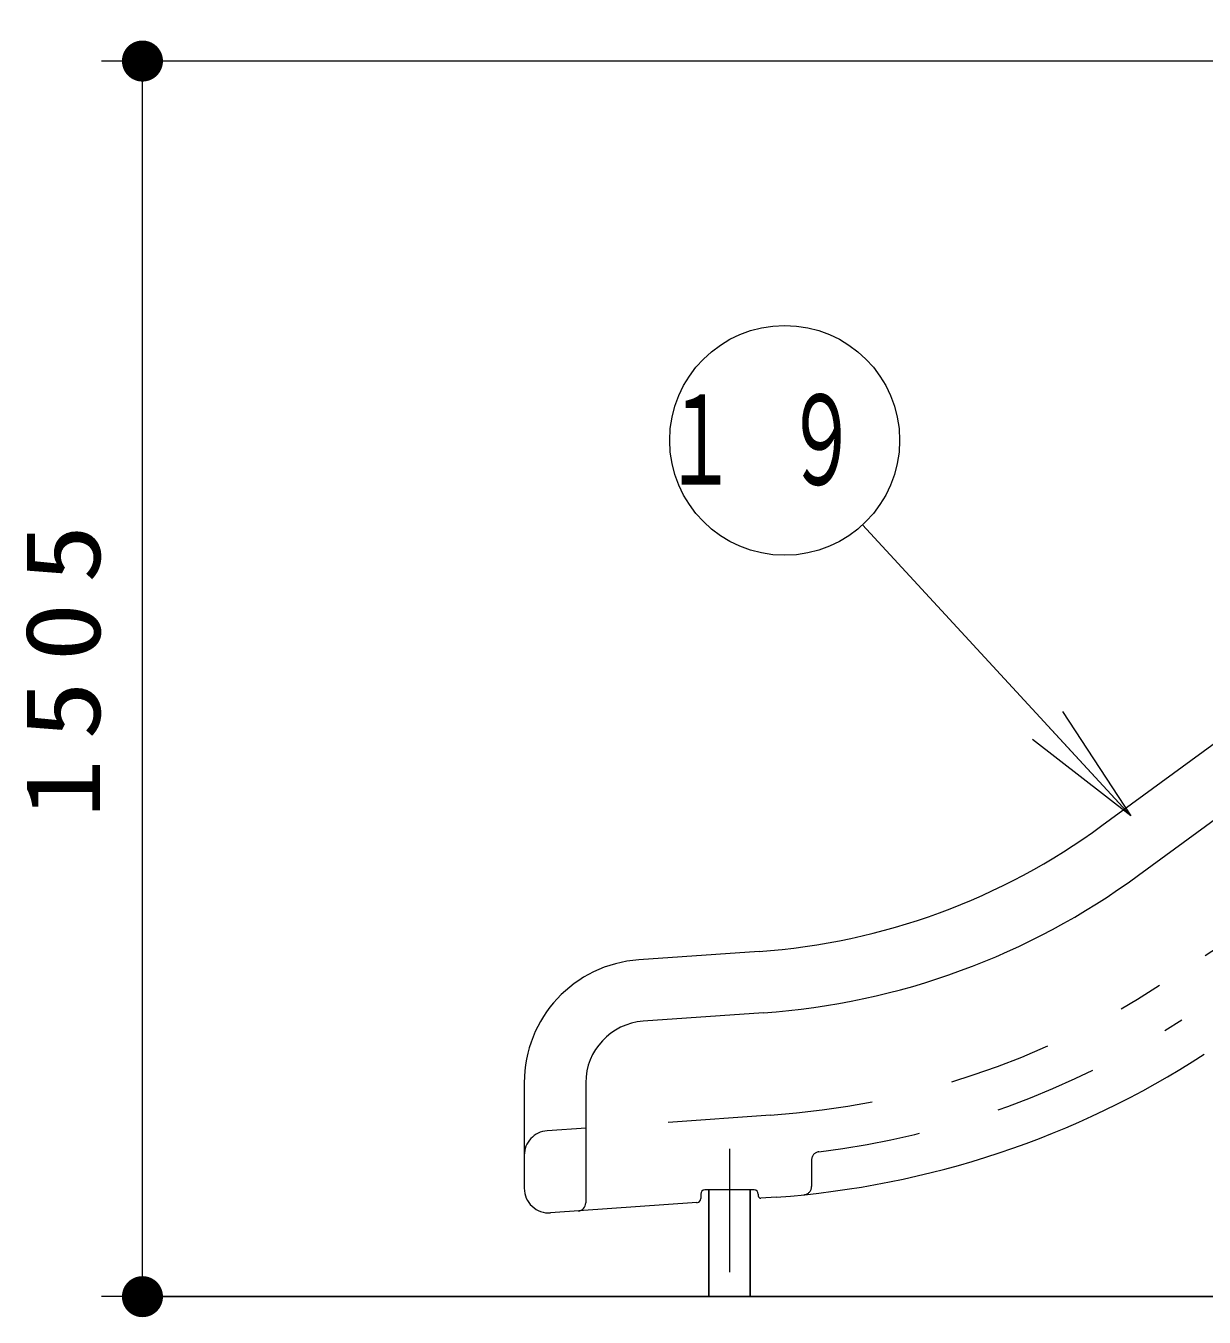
# Model space of a CAD drawing. Units: millimetres on the paper, scale 1:50. Extents: x -385 to 840, y 0 to 267.
# Drawn here: x 277.68 to 306.38, y 166.6 to 198.06 of the extents above; entities that cross this region are included whole.
import ezdxf

# ---------------------------------------------------------------- set-up
doc = ezdxf.new("R2010")
doc.units = ezdxf.units.MM
doc.linetypes.add('USER1', pattern=[4.5, 2.5, -2])
doc.linetypes.add('USER2', pattern=[6, 3, -1, 1, -1])
doc.layers.add('1_50', color=7, linetype='Continuous', lineweight=25)
doc.styles.add('ＭＳ ゴシック', font='')
doc.styles.get('ＭＳ ゴシック').set_extended_font_data('MS Gothic')

# ---------------------------------------------------------------- blocks, each defined once
blk = doc.blocks.new('filled_dot')
at = {"color": 0, "linetype": 'Continuous', "lineweight": -2, "const_width": 1.25}
blk.add_lwpolyline([(-0.625, 0, 1), (0.625, 0, 1)], format="xyb", close=True, dxfattribs=at)

msp = doc.modelspace()

# ---------------------------------------------------------------- linework, layer by layer
at = {"layer": '1_50', "lineweight": 13}
for p, q in [((303.894, 178.578), (330.434, 198.062)), ((347.341, 197.204), (279.521, 197.204)), ((280.521, 167.104), (280.521, 197.204)), ((304.782, 177.369), (331.321, 196.853)), ((304.6, 178.813), (298.063, 185.904)), ((302.934, 181.358), (304.6, 178.813)), ((304.6, 178.813), (302.567, 181.019)), ((304.6, 178.813), (302.199, 180.68)), ((295.541, 175.514), (292.611, 175.309)), ((295.646, 174.018), (292.716, 173.813)), ((289.821, 172.316), (289.821, 169.743)), ((291.321, 172.316), (291.321, 169.391)), ((294.121, 169.604), (294.121, 169.493)), ((295.421, 169.704), (294.221, 169.704)), ((295.521, 169.604), (295.521, 169.562)), ((294.027, 169.394), (290.462, 169.144)), ((295.96, 169.529), (295.585, 169.502)), ((280.773, 167.104), (279.521, 167.104))]:
    msp.add_line(p, q, dxfattribs=at)
at = {"layer": '1_50', "linetype": 'USER1', "lineweight": 13}
for p, q in [((334.949, 193.891), (305.297, 174.688)), ((335.492, 193.052), (305.841, 173.849)), ((295.821, 171.524), (290.379, 171.143)), ((296.821, 170.434), (296.821, 169.786))]:
    msp.add_line(p, q, dxfattribs=at)
at = {"layer": '1_50', "linetype": 'USER2', "lineweight": 13}
msp.add_line((294.821, 170.704), (294.821, 167.104), dxfattribs=at)
at = {"layer": '1_50', "color": 131}
for p, q in [((294.321, 169.704), (294.321, 167.104)), ((295.321, 169.704), (295.321, 167.104))]:
    msp.add_line(p, q, dxfattribs=at)
at = {"layer": '1_50'}
msp.add_line((280.521, 167.104), (403.608, 167.104), dxfattribs=at)
at = {"layer": '1_50', "lineweight": 13}
msp.add_circle((296.165, 187.963), 2.8, dxfattribs=at)
for centre, radius, start, end in [((294.425, 191.475), 16, 274, 306.2853), ((294.425, 191.475), 17.5, 274, 306.2853), ((292.821, 172.316), 3, 94, 180), ((292.821, 172.316), 1.5, 94, 180), ((294.425, 191.475), 22, 274, 302.9283), ((290.421, 169.743), 0.6, 180, 274), ((294.221, 169.604), 0.1, 90, 180), ((295.421, 169.604), 0.1, 0, 90), ((295.581, 169.562), 0.06, 180, 274), ((291.121, 169.391), 0.2, 274, 0), ((294.021, 169.493), 0.1, 274, 0)]:
    msp.add_arc(centre, radius, start, end, dxfattribs=at)
at = {"layer": '1_50', "linetype": 'USER1', "lineweight": 13}
for centre, radius, start, end in [((294.425, 191.475), 20, 274, 302.9283), ((294.425, 191.475), 21, 277.0313, 302.9283), ((290.421, 170.545), 0.6, 94, 180), ((297.021, 170.434), 0.2, 97.0313, 180), ((296.621, 169.786), 0.2, 275.7791, 0)]:
    msp.add_arc(centre, radius, start, end, dxfattribs=at)

# ---------------------------------------------------------------- block references
at = {"layer": '1_50', "lineweight": 13, "xscale": 0.4, "yscale": 0.4}
for p, rotation in [((280.521, 197.204), 270), ((280.521, 167.104), 90)]:
    msp.add_blockref('filled_dot', p, dxfattribs=dict(at, rotation=rotation))

# ---------------------------------------------------------------- texts
at = {"layer": '1_50', "insert": (296.165, 187.963), "char_height": 2.199, "attachment_point": 5, "style": 'ＭＳ ゴシック'}
msp.add_mtext('\\T1.64;\\W0.6;１９', dxfattribs=at)
at = {"layer": '1_50', "insert": (279.521, 182.577), "char_height": 1.833, "attachment_point": 8, "rotation": 90, "style": 'ＭＳ ゴシック'}
msp.add_mtext('\\T1.33;\\W1.15;1505', dxfattribs=at)

doc.saveas('drawing.dxf')
